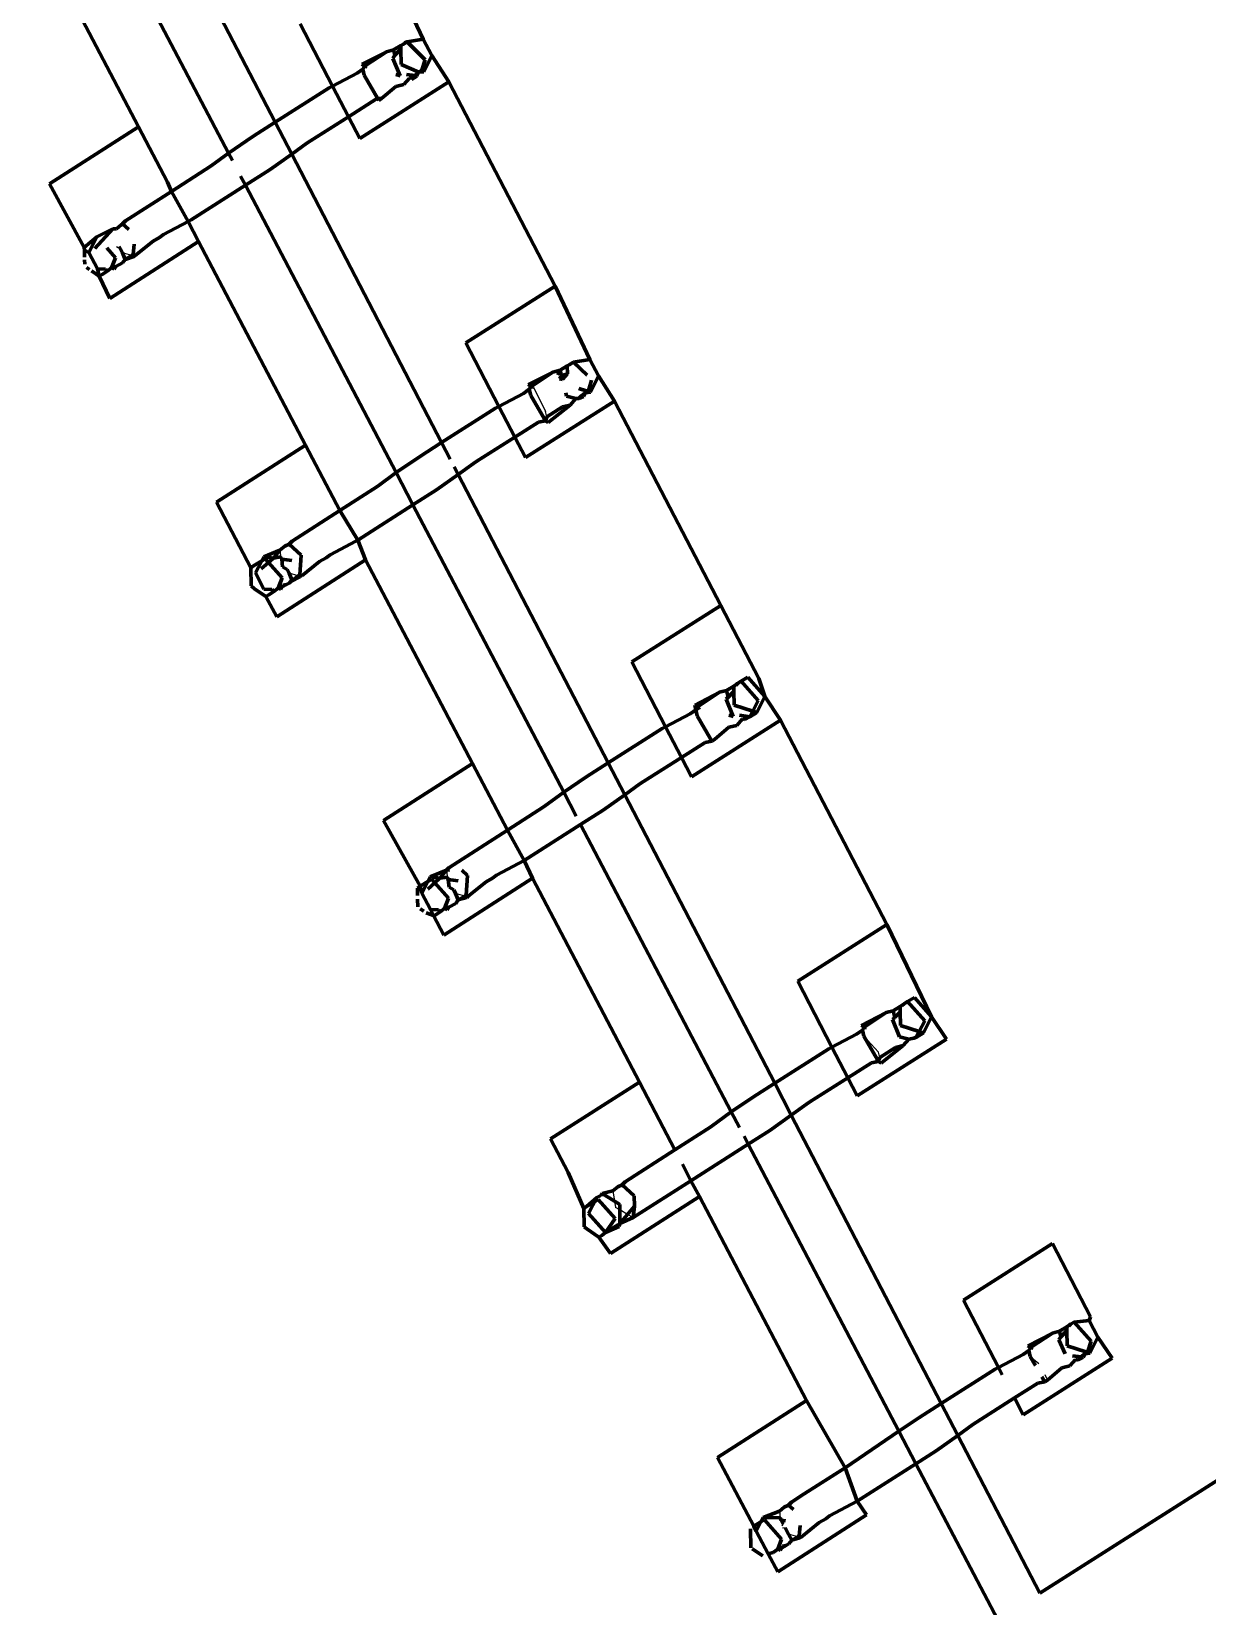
# Model space of a CAD drawing. Header units: millimetres. Extents: x 4307 to 31003, y 2809 to 20009.
# Drawn here: x 15217.42 to 15234.26, y 12499.4 to 12521.96 of the extents above; entities that cross this region are included whole.
import ezdxf

# ---------------------------------------------------------------- set-up
doc = ezdxf.new("R2010")
doc.units = ezdxf.units.MM
doc.layers.add('ProfileEdges', color=7, linetype='Continuous')

msp = doc.modelspace()

# ---------------------------------------------------------------- linework, layer by layer
for p, q in [((15218.694, 12518.844), (15218.634, 12518.878)), ((15218.854, 12518.752), (15218.723, 12518.789)), ((15218.881, 12518.737), (15218.854, 12518.752)), ((15224.607, 12516.868), (15224.778, 12516.518)), ((15224.757, 12516.417), (15224.796, 12516.442)), ((15224.796, 12516.442), (15224.778, 12516.518)), ((15220.975, 12514.534), (15220.979, 12514.508)), ((15220.979, 12514.508), (15220.983, 12514.438)), ((15221.238, 12514.163), (15221.107, 12514.2)), ((15221.265, 12514.148), (15221.238, 12514.163)), ((15226.916, 12512.313), (15226.955, 12512.289)), ((15227.141, 12511.828), (15227.199, 12511.821)), ((15223.36, 12509.945), (15223.364, 12509.919)), ((15223.364, 12509.919), (15223.368, 12509.848)), ((15223.622, 12509.574), (15223.491, 12509.611)), ((15223.65, 12509.558), (15223.622, 12509.574)), ((15229.335, 12507.567), (15229.546, 12507.34)), ((15229.525, 12507.239), (15229.564, 12507.263)), ((15229.564, 12507.263), (15229.546, 12507.34)), ((15225.744, 12505.355), (15225.768, 12505.204)), ((15225.768, 12505.204), (15225.782, 12505.114)), ((15225.843, 12505.079), (15225.782, 12505.114)), ((15225.953, 12505.016), (15225.843, 12505.079)), ((15226.034, 12504.969), (15225.953, 12505.016)), ((15231.719, 12502.978), (15231.843, 12502.882)), ((15231.928, 12502.72), (15231.968, 12502.643)), ((15228.128, 12500.766), (15228.136, 12500.67)), ((15228.183, 12500.581), (15228.162, 12500.551)), ((15228.21, 12500.527), (15228.171, 12500.522)), ((15228.391, 12500.396), (15228.26, 12500.433)), ((15228.418, 12500.38), (15228.391, 12500.396))]:
    msp.add_line(p, q)
at = {"layer": 'ProfileEdges', "lineweight": 211}
for p, q in [((15297.398, 12541.259), (15231.855, 12499.59)), ((15218.759, 12524.795), (15220.907, 12520.662)), ((15220.238, 12520.221), (15218.079, 12524.338)), ((15218.949, 12520.595), (15217.418, 12523.515)), ((15222.539, 12522.884), (15223.028, 12521.851)), ((15221.727, 12521.181), (15221.264, 12522.073)), ((15222.733, 12521.774), (15222.796, 12521.816)), ((15222.796, 12521.816), (15222.759, 12521.799)), ((15223.028, 12521.851), (15222.796, 12521.816)), ((15223.055, 12521.557), (15222.796, 12521.816)), ((15223.151, 12521.616), (15223.028, 12521.851)), ((15222.501, 12521.673), (15222.147, 12521.492)), ((15222.501, 12521.673), (15222.187, 12521.467)), ((15222.603, 12521.699), (15222.501, 12521.673)), ((15222.622, 12521.621), (15222.594, 12521.574)), ((15222.603, 12521.699), (15222.705, 12521.761)), ((15222.622, 12521.621), (15222.603, 12521.699)), ((15222.706, 12521.707), (15222.622, 12521.621)), ((15222.733, 12521.774), (15222.705, 12521.761)), ((15222.706, 12521.707), (15222.705, 12521.761)), ((15222.709, 12521.491), (15222.706, 12521.707)), ((15223.151, 12521.616), (15223.037, 12521.385)), ((15223.151, 12521.616), (15223.393, 12521.239)), ((15221.727, 12521.181), (15222.079, 12521.366)), ((15222.162, 12521.424), (15222.079, 12521.366)), ((15222.147, 12521.492), (15222.187, 12521.467)), ((15222.187, 12521.467), (15222.162, 12521.424)), ((15222.182, 12521.335), (15222.162, 12521.424)), ((15222.223, 12521.458), (15222.187, 12521.467)), ((15222.695, 12521.326), (15222.594, 12521.574)), ((15222.709, 12521.491), (15222.965, 12521.379)), ((15222.965, 12521.379), (15222.908, 12521.333)), ((15222.965, 12521.379), (15222.937, 12521.324)), ((15223.009, 12521.408), (15222.965, 12521.379)), ((15222.965, 12521.379), (15223.037, 12521.385)), ((15223.055, 12521.557), (15223.009, 12521.408)), ((15221.68, 12521.154), (15220.907, 12520.662)), ((15221.68, 12521.154), (15221.727, 12521.181)), ((15221.956, 12520.741), (15221.727, 12521.181)), ((15223.393, 12521.239), (15222.118, 12520.429)), ((15222.182, 12521.335), (15222.372, 12521.006)), ((15222.635, 12521.173), (15222.431, 12521)), ((15222.633, 12521.348), (15222.695, 12521.326)), ((15222.635, 12521.173), (15222.748, 12521.201)), ((15222.83, 12521.292), (15222.748, 12521.201)), ((15222.908, 12521.333), (15222.786, 12521.346)), ((15222.937, 12521.324), (15222.83, 12521.292)), ((15222.857, 12521.274), (15222.937, 12521.324)), ((15222.937, 12521.324), (15222.908, 12521.333)), ((15223.393, 12521.239), (15224.914, 12518.312)), ((15222.293, 12520.956), (15221.956, 12520.741)), ((15222.372, 12521.006), (15222.293, 12520.956)), ((15222.372, 12521.006), (15222.391, 12520.973)), ((15222.431, 12521), (15222.372, 12521.006)), ((15222.391, 12520.973), (15222.431, 12521)), ((15221.956, 12520.741), (15221.411, 12520.396)), ((15222.118, 12520.429), (15221.956, 12520.741)), ((15218.949, 12520.595), (15217.677, 12519.779)), ((15219.365, 12519.802), (15218.949, 12520.595)), ((15220.589, 12520.459), (15220.238, 12520.221)), ((15220.907, 12520.662), (15220.589, 12520.459)), ((15220.907, 12520.662), (15221.144, 12520.206)), ((15221.144, 12520.206), (15221.36, 12520.363)), ((15221.411, 12520.396), (15221.36, 12520.363)), ((15219.992, 12520.036), (15219.422, 12519.672)), ((15220.238, 12520.221), (15219.992, 12520.036)), ((15220.294, 12520.114), (15220.238, 12520.221)), ((15220.835, 12519.986), (15221.144, 12520.206)), ((15221.144, 12520.206), (15223.291, 12516.073)), ((15218.174, 12518.867), (15217.677, 12519.779)), ((15219.365, 12519.802), (15219.422, 12519.672)), ((15220.48, 12519.759), (15220.411, 12519.891)), ((15220.835, 12519.986), (15220.48, 12519.759)), ((15219.422, 12519.672), (15218.764, 12519.25)), ((15219.422, 12519.672), (15219.66, 12519.239)), ((15220.48, 12519.759), (15219.706, 12519.265)), ((15222.638, 12515.643), (15220.48, 12519.759)), ((15218.324, 12518.852), (15218.584, 12519.135)), ((15218.355, 12519.022), (15218.584, 12519.135)), ((15218.584, 12519.135), (15218.634, 12519.133)), ((15218.7, 12519.193), (15218.634, 12519.133)), ((15218.7, 12519.193), (15218.723, 12519.207)), ((15218.764, 12519.25), (15218.723, 12519.207)), ((15218.813, 12519.124), (15218.723, 12519.207)), ((15219.309, 12519.052), (15219.66, 12519.239)), ((15219.66, 12519.239), (15219.706, 12519.265)), ((15219.66, 12519.239), (15219.809, 12518.954)), ((15218.355, 12519.022), (15218.174, 12518.867)), ((15218.239, 12518.796), (15218.355, 12519.022)), ((15218.537, 12518.138), (15219.809, 12518.954)), ((15218.694, 12518.844), (15218.673, 12518.884)), ((15218.874, 12518.768), (15218.888, 12518.917)), ((15219.16, 12518.958), (15218.904, 12518.751)), ((15219.252, 12519.01), (15219.16, 12518.958)), ((15219.309, 12519.052), (15219.252, 12519.01)), ((15219.809, 12518.954), (15221.34, 12516.034)), ((15218.175, 12518.829), (15218.174, 12518.867)), ((15218.177, 12518.727), (15218.175, 12518.829)), ((15218.239, 12518.796), (15218.175, 12518.829)), ((15218.179, 12518.629), (15218.178, 12518.689)), ((15218.239, 12518.796), (15218.362, 12518.56)), ((15218.621, 12518.722), (15218.495, 12518.865)), ((15218.565, 12518.576), (15218.621, 12518.722)), ((15218.624, 12518.596), (15218.723, 12518.65)), ((15218.723, 12518.789), (15218.694, 12518.844)), ((15218.723, 12518.789), (15218.76, 12518.698)), ((15218.76, 12518.698), (15218.723, 12518.65)), ((15218.76, 12518.698), (15218.854, 12518.752)), ((15218.76, 12518.698), (15218.881, 12518.737)), ((15218.854, 12518.752), (15218.874, 12518.768)), ((15218.881, 12518.737), (15218.874, 12518.768)), ((15218.904, 12518.751), (15218.881, 12518.737)), ((15218.203, 12518.582), (15218.249, 12518.552)), ((15218.278, 12518.532), (15218.388, 12518.458)), ((15218.476, 12518.558), (15218.362, 12518.56)), ((15218.388, 12518.458), (15218.362, 12518.56)), ((15218.388, 12518.458), (15218.43, 12518.481)), ((15218.537, 12518.138), (15218.388, 12518.458)), ((15218.502, 12518.529), (15218.43, 12518.481)), ((15218.502, 12518.529), (15218.476, 12518.558)), ((15218.502, 12518.529), (15218.565, 12518.576)), ((15218.624, 12518.596), (15218.565, 12518.576)), ((15218.565, 12518.576), (15218.603, 12518.556)), ((15218.624, 12518.596), (15218.603, 12518.556)), ((15223.639, 12517.502), (15224.914, 12518.312)), ((15224.914, 12518.312), (15225.412, 12517.262)), ((15224.112, 12516.592), (15223.639, 12517.502)), ((15224.885, 12517.084), (15224.532, 12516.903)), ((15224.571, 12516.878), (15224.885, 12517.084)), ((15224.987, 12517.11), (15224.885, 12517.084)), ((15224.948, 12517.043), (15224.987, 12517.11)), ((15225.089, 12517.172), (15224.987, 12517.11)), ((15224.987, 12517.11), (15225.006, 12517.032)), ((15225.118, 12517.185), (15225.089, 12517.172)), ((15225.091, 12517.058), (15225.089, 12517.172)), ((15225.118, 12517.185), (15225.181, 12517.227)), ((15225.412, 12517.262), (15225.181, 12517.227)), ((15225.376, 12517.04), (15225.181, 12517.227)), ((15225.535, 12517.027), (15225.412, 12517.262)), ((15224.571, 12516.878), (15224.532, 12516.903)), ((15224.571, 12516.878), (15224.546, 12516.837)), ((15224.571, 12516.878), (15224.607, 12516.868)), ((15225.006, 12517.032), (15224.978, 12516.985)), ((15225.02, 12516.977), (15224.978, 12516.985)), ((15225.091, 12517.058), (15225.006, 12517.032)), ((15225.006, 12517.032), (15225.02, 12516.977)), ((15225.091, 12517.058), (15225.02, 12516.977)), ((15225.254, 12516.85), (15225.362, 12516.815)), ((15225.394, 12516.819), (15225.438, 12516.965)), ((15225.535, 12517.027), (15225.421, 12516.796)), ((15225.535, 12517.027), (15225.768, 12516.668)), ((15224.112, 12516.592), (15224.464, 12516.777)), ((15224.464, 12516.777), (15224.546, 12516.837)), ((15225.768, 12516.668), (15224.493, 12515.858)), ((15224.546, 12516.837), (15224.567, 12516.746)), ((15224.567, 12516.746), (15224.757, 12516.417)), ((15225.067, 12516.786), (15225.08, 12516.737)), ((15225.214, 12516.703), (15225.08, 12516.737)), ((15225.132, 12516.611), (15225.214, 12516.703)), ((15225.253, 12516.706), (15225.214, 12516.703)), ((15225.293, 12516.744), (15225.253, 12516.706)), ((15225.253, 12516.706), (15225.322, 12516.735)), ((15225.346, 12516.784), (15225.293, 12516.744)), ((15225.322, 12516.735), (15225.293, 12516.744)), ((15225.322, 12516.735), (15225.346, 12516.784)), ((15225.394, 12516.819), (15225.346, 12516.784)), ((15225.421, 12516.796), (15225.346, 12516.784)), ((15225.362, 12516.815), (15225.394, 12516.819)), ((15225.394, 12516.819), (15225.421, 12516.796)), ((15227.289, 12513.741), (15225.768, 12516.668)), ((15224.064, 12516.565), (15223.291, 12516.073)), ((15224.064, 12516.565), (15224.112, 12516.592)), ((15224.112, 12516.592), (15224.34, 12516.152)), ((15224.757, 12516.417), (15224.776, 12516.384)), ((15224.796, 12516.442), (15224.776, 12516.384)), ((15225.02, 12516.584), (15224.796, 12516.442)), ((15224.815, 12516.361), (15225.132, 12516.611)), ((15225.02, 12516.584), (15225.132, 12516.611)), ((15224.678, 12516.367), (15224.34, 12516.152)), ((15224.776, 12516.384), (15224.678, 12516.367)), ((15224.776, 12516.384), (15224.815, 12516.361)), ((15221.34, 12516.034), (15220.068, 12515.218)), ((15221.831, 12515.098), (15221.34, 12516.034)), ((15223.291, 12516.073), (15222.973, 12515.87)), ((15223.291, 12516.073), (15223.414, 12515.837)), ((15224.34, 12516.152), (15223.796, 12515.807)), ((15224.493, 12515.858), (15224.34, 12516.152)), ((15222.973, 12515.87), (15222.638, 12515.643)), ((15223.471, 12515.726), (15223.528, 12515.617)), ((15223.528, 12515.617), (15223.745, 12515.773)), ((15223.796, 12515.807), (15223.745, 12515.773)), ((15222.638, 12515.643), (15222.376, 12515.447)), ((15222.88, 12515.181), (15222.638, 12515.643)), ((15223.219, 12515.397), (15223.528, 12515.617)), ((15223.528, 12515.617), (15225.675, 12511.483)), ((15222.376, 12515.447), (15221.831, 12515.098)), ((15223.219, 12515.397), (15222.88, 12515.181)), ((15220.559, 12514.278), (15220.068, 12515.218)), ((15221.148, 12514.661), (15221.831, 12515.098)), ((15221.831, 12515.098), (15222.09, 12514.676)), ((15222.88, 12515.181), (15222.09, 12514.676)), ((15225.039, 12511.065), (15222.88, 12515.181)), ((15220.975, 12514.534), (15221.044, 12514.589)), ((15221.044, 12514.589), (15221.108, 12514.618)), ((15221.108, 12514.618), (15221.148, 12514.661)), ((15221.277, 12514.462), (15221.108, 12514.618)), ((15221.693, 12514.463), (15222.061, 12514.659)), ((15222.061, 12514.659), (15222.09, 12514.676)), ((15222.09, 12514.676), (15222.201, 12514.393)), ((15220.598, 12514.307), (15220.714, 12514.378)), ((15220.623, 12514.207), (15220.714, 12514.378)), ((15220.714, 12514.378), (15220.746, 12514.438)), ((15220.714, 12514.378), (15220.762, 12514.409)), ((15220.975, 12514.534), (15220.746, 12514.438)), ((15220.746, 12514.438), (15220.881, 12514.419)), ((15220.762, 12514.409), (15220.81, 12514.355)), ((15220.81, 12514.355), (15220.881, 12514.419)), ((15220.881, 12514.419), (15220.975, 12514.534)), ((15220.881, 12514.419), (15220.983, 12514.438)), ((15222.201, 12514.393), (15220.929, 12513.577)), ((15220.983, 12514.438), (15221.001, 12514.403)), ((15221.001, 12514.403), (15221.144, 12514.384)), ((15221.013, 12514.292), (15221.001, 12514.403)), ((15221.258, 12514.179), (15221.277, 12514.462)), ((15221.544, 12514.369), (15221.288, 12514.162)), ((15221.637, 12514.421), (15221.544, 12514.369)), ((15221.693, 12514.463), (15221.637, 12514.421)), ((15223.732, 12511.473), (15222.201, 12514.393)), ((15220.598, 12514.307), (15220.559, 12514.278)), ((15220.564, 12514.02), (15220.559, 12514.278)), ((15220.623, 12514.207), (15220.746, 12513.971)), ((15220.708, 12514.263), (15220.81, 12514.355)), ((15220.81, 12514.355), (15221.006, 12514.133)), ((15220.95, 12513.987), (15221.006, 12514.133)), ((15221.079, 12514.255), (15221.013, 12514.292)), ((15221.107, 12514.2), (15221.079, 12514.255)), ((15221.107, 12514.2), (15221.145, 12514.109)), ((15221.136, 12514.083), (15221.238, 12514.163)), ((15221.136, 12514.083), (15221.265, 12514.148)), ((15221.238, 12514.163), (15221.258, 12514.179)), ((15221.288, 12514.162), (15221.238, 12514.163)), ((15221.265, 12514.148), (15221.258, 12514.179)), ((15220.564, 12514.02), (15220.609, 12513.979)), ((15220.772, 12513.869), (15220.609, 12513.979)), ((15220.861, 12513.969), (15220.746, 12513.971)), ((15220.886, 12513.94), (15220.815, 12513.892)), ((15220.886, 12513.94), (15220.861, 12513.969)), ((15220.886, 12513.94), (15220.95, 12513.987)), ((15221.008, 12514.007), (15220.95, 12513.987)), ((15220.988, 12513.967), (15220.95, 12513.987)), ((15221.008, 12514.007), (15220.988, 12513.967)), ((15221.008, 12514.007), (15221.067, 12514.039)), ((15221.021, 12514.031), (15221.008, 12514.007)), ((15221.067, 12514.039), (15221.021, 12514.031)), ((15221.067, 12514.039), (15221.108, 12514.061)), ((15221.145, 12514.109), (15221.108, 12514.061)), ((15221.108, 12514.061), (15221.136, 12514.083)), ((15220.815, 12513.892), (15220.772, 12513.869)), ((15220.929, 12513.577), (15220.772, 12513.869)), ((15226.014, 12512.931), (15227.289, 12513.741)), ((15227.289, 12513.741), (15227.833, 12512.692)), ((15226.496, 12512.003), (15226.014, 12512.931)), ((15227.371, 12512.521), (15227.473, 12512.583)), ((15227.528, 12512.62), (15227.473, 12512.583)), ((15227.473, 12512.583), (15227.475, 12512.508)), ((15227.528, 12512.62), (15227.502, 12512.596)), ((15227.58, 12512.653), (15227.528, 12512.62)), ((15227.677, 12512.712), (15227.58, 12512.653)), ((15227.58, 12512.653), (15227.824, 12512.379)), ((15227.919, 12512.437), (15227.677, 12512.712)), ((15227.833, 12512.692), (15227.919, 12512.437)), ((15226.916, 12512.313), (15227.27, 12512.495)), ((15226.955, 12512.289), (15227.27, 12512.495)), ((15227.371, 12512.521), (15227.27, 12512.495)), ((15227.363, 12512.395), (15227.394, 12512.427)), ((15227.363, 12512.395), (15227.464, 12512.148)), ((15227.371, 12512.521), (15227.394, 12512.427)), ((15227.394, 12512.427), (15227.475, 12512.508)), ((15227.475, 12512.508), (15227.478, 12512.312)), ((15227.746, 12512.226), (15227.824, 12512.379)), ((15227.806, 12512.207), (15227.919, 12512.437)), ((15227.919, 12512.437), (15228.143, 12512.097)), ((15226.496, 12512.003), (15226.848, 12512.188)), ((15226.931, 12512.245), (15226.848, 12512.188)), ((15226.931, 12512.245), (15226.916, 12512.313)), ((15226.955, 12512.289), (15226.931, 12512.245)), ((15226.992, 12512.279), (15226.931, 12512.245)), ((15226.951, 12512.157), (15226.931, 12512.245)), ((15226.951, 12512.157), (15227.141, 12511.828)), ((15227.402, 12512.169), (15227.464, 12512.148)), ((15227.478, 12512.312), (15227.746, 12512.226)), ((15227.598, 12512.113), (15227.517, 12512.022)), ((15227.706, 12512.146), (15227.555, 12512.168)), ((15227.631, 12512.106), (15227.598, 12512.113)), ((15227.631, 12512.106), (15227.706, 12512.146)), ((15227.706, 12512.146), (15227.746, 12512.226)), ((15227.706, 12512.146), (15227.806, 12512.207)), ((15227.746, 12512.226), (15227.806, 12512.207)), ((15226.448, 12511.976), (15225.675, 12511.483)), ((15226.448, 12511.976), (15226.496, 12512.003)), ((15226.724, 12511.563), (15226.496, 12512.003)), ((15228.143, 12512.097), (15226.868, 12511.286)), ((15227.404, 12511.995), (15227.199, 12511.821)), ((15227.404, 12511.995), (15227.517, 12512.022)), ((15229.664, 12509.17), (15228.143, 12512.097)), ((15226.724, 12511.563), (15227.062, 12511.778)), ((15227.16, 12511.795), (15227.062, 12511.778)), ((15227.141, 12511.828), (15227.16, 12511.795)), ((15227.199, 12511.821), (15227.16, 12511.795)), ((15223.732, 12511.473), (15222.46, 12510.657)), ((15223.732, 12511.473), (15224.232, 12510.52)), ((15225.675, 12511.483), (15225.357, 12511.281)), ((15225.675, 12511.483), (15225.912, 12511.027)), ((15226.18, 12511.218), (15226.724, 12511.563)), ((15226.868, 12511.286), (15226.724, 12511.563)), ((15225.039, 12511.065), (15225.357, 12511.281)), ((15226.129, 12511.184), (15226.18, 12511.218)), ((15224.761, 12510.858), (15225.039, 12511.065)), ((15225.219, 12510.721), (15225.039, 12511.065)), ((15225.604, 12510.808), (15225.912, 12511.027)), ((15225.912, 12511.027), (15226.129, 12511.184)), ((15225.912, 12511.027), (15228.06, 12506.894)), ((15224.761, 12510.858), (15224.232, 12510.52)), ((15225.281, 12510.602), (15225.604, 12510.808)), ((15222.982, 12509.718), (15222.46, 12510.657)), ((15224.474, 12510.087), (15225.281, 12510.602)), ((15227.439, 12506.486), (15225.281, 12510.602)), ((15223.393, 12509.982), (15224.232, 12510.52)), ((15224.232, 12510.52), (15224.474, 12510.087)), ((15224.078, 12509.874), (15224.474, 12510.087)), ((15224.474, 12510.087), (15224.592, 12509.832)), ((15223.092, 12509.784), (15223.125, 12509.851)), ((15223.125, 12509.851), (15223.36, 12509.945)), ((15223.125, 12509.851), (15223.266, 12509.831)), ((15223.266, 12509.831), (15223.36, 12509.945)), ((15223.266, 12509.831), (15223.368, 12509.848)), ((15223.36, 12509.945), (15223.393, 12509.982)), ((15223.403, 12509.954), (15223.36, 12509.945)), ((15223.385, 12509.814), (15223.368, 12509.848)), ((15223.661, 12509.872), (15223.582, 12509.946)), ((15223.642, 12509.59), (15223.661, 12509.872)), ((15224.078, 12509.874), (15224.021, 12509.832)), ((15222.982, 12509.718), (15222.943, 12509.688)), ((15222.943, 12509.688), (15222.945, 12509.582)), ((15222.982, 12509.718), (15223.092, 12509.784)), ((15223.007, 12509.618), (15222.982, 12509.718)), ((15223.007, 12509.618), (15223.092, 12509.784)), ((15223.092, 12509.784), (15223.146, 12509.819)), ((15223.194, 12509.765), (15223.093, 12509.674)), ((15223.194, 12509.765), (15223.146, 12509.819)), ((15223.266, 12509.831), (15223.194, 12509.765)), ((15223.39, 12509.544), (15223.194, 12509.765)), ((15224.592, 12509.832), (15223.32, 12509.016)), ((15223.529, 12509.794), (15223.385, 12509.814)), ((15223.398, 12509.703), (15223.385, 12509.814)), ((15223.463, 12509.665), (15223.398, 12509.703)), ((15223.491, 12509.611), (15223.463, 12509.665)), ((15223.929, 12509.78), (15223.672, 12509.573)), ((15224.021, 12509.832), (15223.929, 12509.78)), ((15224.592, 12509.832), (15226.123, 12506.912)), ((15222.946, 12509.534), (15222.949, 12509.42)), ((15222.985, 12509.395), (15223.034, 12509.362)), ((15223.007, 12509.618), (15223.13, 12509.382)), ((15223.271, 12509.351), (15223.334, 12509.398)), ((15223.334, 12509.398), (15223.39, 12509.544)), ((15223.392, 12509.417), (15223.334, 12509.398)), ((15223.372, 12509.378), (15223.334, 12509.398)), ((15223.392, 12509.417), (15223.372, 12509.378)), ((15223.392, 12509.417), (15223.492, 12509.472)), ((15223.491, 12509.611), (15223.529, 12509.52)), ((15223.529, 12509.52), (15223.492, 12509.472)), ((15223.529, 12509.52), (15223.622, 12509.574)), ((15223.529, 12509.52), (15223.65, 12509.558)), ((15223.622, 12509.574), (15223.642, 12509.59)), ((15223.65, 12509.558), (15223.642, 12509.59)), ((15223.672, 12509.573), (15223.65, 12509.558)), ((15223.069, 12509.338), (15223.172, 12509.298)), ((15223.245, 12509.38), (15223.13, 12509.382)), ((15223.172, 12509.298), (15223.13, 12509.382)), ((15223.172, 12509.298), (15223.199, 12509.303)), ((15223.32, 12509.016), (15223.172, 12509.298)), ((15223.271, 12509.351), (15223.199, 12509.303)), ((15223.271, 12509.351), (15223.245, 12509.38)), ((15229.664, 12509.17), (15228.389, 12508.359)), ((15229.664, 12509.17), (15230.304, 12507.848)), ((15228.88, 12507.413), (15228.389, 12508.359)), ((15229.912, 12508.031), (15229.964, 12508.064)), ((15230.062, 12508.123), (15229.964, 12508.064)), ((15230.208, 12507.79), (15229.964, 12508.064)), ((15230.304, 12507.848), (15230.062, 12508.123)), ((15229.654, 12507.906), (15229.3, 12507.724)), ((15229.34, 12507.7), (15229.654, 12507.906)), ((15229.756, 12507.932), (15229.654, 12507.906)), ((15229.747, 12507.806), (15229.779, 12507.838)), ((15229.858, 12507.994), (15229.756, 12507.932)), ((15229.756, 12507.932), (15229.779, 12507.838)), ((15229.779, 12507.838), (15229.859, 12507.919)), ((15229.912, 12508.031), (15229.858, 12507.994)), ((15229.858, 12507.994), (15229.859, 12507.919)), ((15229.859, 12507.919), (15229.862, 12507.723)), ((15229.912, 12508.031), (15229.886, 12508.007)), ((15230.19, 12507.617), (15230.304, 12507.848)), ((15230.304, 12507.848), (15230.518, 12507.525)), ((15228.88, 12507.413), (15229.232, 12507.599)), ((15229.315, 12507.656), (15229.232, 12507.599)), ((15229.34, 12507.7), (15229.3, 12507.724)), ((15229.34, 12507.7), (15229.315, 12507.656)), ((15229.315, 12507.656), (15229.335, 12507.567)), ((15229.376, 12507.69), (15229.34, 12507.7)), ((15229.747, 12507.806), (15229.848, 12507.559)), ((15229.862, 12507.723), (15230.131, 12507.636)), ((15230.131, 12507.636), (15230.09, 12507.557)), ((15230.09, 12507.557), (15230.19, 12507.617)), ((15230.208, 12507.79), (15230.131, 12507.636)), ((15230.131, 12507.636), (15230.19, 12507.617)), ((15228.833, 12507.387), (15228.06, 12506.894)), ((15228.833, 12507.387), (15228.88, 12507.413)), ((15228.88, 12507.413), (15229.109, 12506.974)), ((15230.518, 12507.525), (15229.243, 12506.715)), ((15229.335, 12507.567), (15229.525, 12507.239)), ((15229.788, 12507.405), (15229.564, 12507.263)), ((15229.901, 12507.433), (15229.583, 12507.183)), ((15229.788, 12507.405), (15229.901, 12507.433)), ((15229.848, 12507.559), (15229.983, 12507.524)), ((15229.983, 12507.524), (15229.901, 12507.433)), ((15229.983, 12507.524), (15230.053, 12507.54)), ((15230.09, 12507.557), (15230.053, 12507.54)), ((15229.109, 12506.974), (15229.446, 12507.188)), ((15229.544, 12507.206), (15229.446, 12507.188)), ((15229.525, 12507.239), (15229.544, 12507.206)), ((15229.564, 12507.263), (15229.544, 12507.206)), ((15229.544, 12507.206), (15229.583, 12507.183)), ((15228.564, 12506.629), (15229.109, 12506.974)), ((15229.243, 12506.715), (15229.109, 12506.974)), ((15226.123, 12506.912), (15224.851, 12506.096)), ((15226.632, 12505.941), (15226.123, 12506.912)), ((15227.741, 12506.692), (15227.439, 12506.486)), ((15228.06, 12506.894), (15227.741, 12506.692)), ((15228.06, 12506.894), (15228.297, 12506.438)), ((15227.439, 12506.486), (15227.145, 12506.269)), ((15227.558, 12506.26), (15227.439, 12506.486)), ((15228.513, 12506.595), (15228.297, 12506.438)), ((15228.513, 12506.595), (15228.564, 12506.629)), ((15227.145, 12506.269), (15226.632, 12505.941)), ((15228.297, 12506.438), (15227.988, 12506.219)), ((15228.297, 12506.438), (15230.444, 12502.305)), ((15225.102, 12505.617), (15224.851, 12506.096)), ((15226.859, 12505.497), (15227.682, 12506.023)), ((15227.682, 12506.023), (15227.623, 12506.136)), ((15227.682, 12506.023), (15227.988, 12506.219)), ((15229.839, 12501.908), (15227.682, 12506.023)), ((15225.917, 12505.482), (15226.632, 12505.941)), ((15225.327, 12505.099), (15225.102, 12505.617)), ((15226.739, 12505.737), (15226.859, 12505.497)), ((15225.744, 12505.355), (15225.589, 12505.313)), ((15225.744, 12505.355), (15225.813, 12505.411)), ((15225.813, 12505.411), (15225.876, 12505.44)), ((15225.876, 12505.44), (15225.917, 12505.482)), ((15226.046, 12505.283), (15225.876, 12505.44)), ((15226.034, 12504.969), (15226.859, 12505.497)), ((15226.859, 12505.497), (15226.983, 12505.272)), ((15225.367, 12505.129), (15225.327, 12505.099)), ((15225.515, 12505.259), (15225.367, 12505.129)), ((15225.367, 12505.129), (15225.531, 12505.23)), ((15225.392, 12505.028), (15225.515, 12505.259)), ((15225.515, 12505.259), (15225.57, 12505.287)), ((15225.531, 12505.23), (15225.774, 12504.955)), ((15225.57, 12505.287), (15225.589, 12505.313)), ((15225.589, 12505.313), (15225.768, 12505.204)), ((15226.983, 12505.272), (15225.711, 12504.456)), ((15225.768, 12505.204), (15225.842, 12505.158)), ((15225.843, 12505.079), (15225.842, 12505.158)), ((15226.052, 12505.132), (15225.973, 12505.04)), ((15226.034, 12504.969), (15226.052, 12505.132)), ((15226.052, 12505.132), (15226.046, 12505.283)), ((15226.983, 12505.272), (15228.514, 12502.351)), ((15225.333, 12504.837), (15225.327, 12505.099)), ((15225.392, 12505.028), (15225.636, 12504.754)), ((15225.636, 12504.754), (15225.774, 12504.955)), ((15225.835, 12504.841), (15225.844, 12504.886)), ((15225.844, 12504.886), (15225.843, 12505.079)), ((15225.953, 12505.016), (15225.844, 12504.886)), ((15225.844, 12504.886), (15226.034, 12504.969)), ((15225.973, 12505.04), (15225.953, 12505.016)), ((15225.332, 12504.878), (15225.333, 12504.837)), ((15225.333, 12504.837), (15225.368, 12504.807)), ((15225.541, 12504.691), (15225.368, 12504.807)), ((15225.583, 12504.714), (15225.541, 12504.691)), ((15225.711, 12504.456), (15225.541, 12504.691)), ((15225.636, 12504.754), (15225.583, 12504.714)), ((15225.823, 12504.872), (15225.636, 12504.754)), ((15225.636, 12504.754), (15225.835, 12504.841)), ((15232.039, 12504.598), (15230.764, 12503.788)), ((15232.583, 12503.55), (15232.039, 12504.598)), ((15231.265, 12502.824), (15230.764, 12503.788)), ((15232.583, 12503.55), (15232.565, 12503.494)), ((15231.685, 12503.135), (15232.038, 12503.316)), ((15232.038, 12503.316), (15231.724, 12503.11)), ((15232.14, 12503.342), (15232.038, 12503.316)), ((15232.242, 12503.405), (15232.14, 12503.342)), ((15232.159, 12503.264), (15232.14, 12503.342)), ((15232.243, 12503.349), (15232.159, 12503.264)), ((15232.296, 12503.442), (15232.242, 12503.405)), ((15232.243, 12503.349), (15232.242, 12503.405)), ((15232.246, 12503.134), (15232.243, 12503.349)), ((15232.271, 12503.418), (15232.296, 12503.442)), ((15232.296, 12503.442), (15232.348, 12503.474)), ((15232.565, 12503.494), (15232.348, 12503.474)), ((15232.348, 12503.474), (15232.592, 12503.201)), ((15232.688, 12503.259), (15232.565, 12503.494)), ((15231.685, 12503.135), (15231.724, 12503.11)), ((15231.724, 12503.11), (15231.7, 12503.067)), ((15231.76, 12503.101), (15231.724, 12503.11)), ((15232.159, 12503.264), (15232.131, 12503.217)), ((15232.22, 12503.018), (15232.131, 12503.217)), ((15232.246, 12503.134), (15232.515, 12503.047)), ((15232.592, 12503.201), (15232.546, 12503.051)), ((15232.688, 12503.259), (15232.574, 12503.028)), ((15232.688, 12503.259), (15232.893, 12502.954)), ((15231.265, 12502.824), (15231.616, 12503.009)), ((15231.7, 12503.067), (15231.616, 12503.009)), ((15231.618, 12502.144), (15232.893, 12502.954)), ((15231.719, 12502.978), (15231.7, 12503.067)), ((15231.719, 12502.978), (15231.793, 12502.85)), ((15232.367, 12502.935), (15232.285, 12502.844)), ((15232.324, 12502.989), (15232.446, 12502.977)), ((15232.4, 12502.928), (15232.367, 12502.935)), ((15232.446, 12502.977), (15232.4, 12502.928)), ((15232.4, 12502.928), (15232.475, 12502.967)), ((15232.499, 12503.016), (15232.446, 12502.977)), ((15232.446, 12502.977), (15232.475, 12502.967)), ((15232.499, 12503.016), (15232.475, 12502.967)), ((15232.546, 12503.051), (15232.499, 12503.016)), ((15232.574, 12503.028), (15232.499, 12503.016)), ((15232.515, 12503.047), (15232.546, 12503.051)), ((15232.546, 12503.051), (15232.574, 12503.028)), ((15231.217, 12502.798), (15230.444, 12502.305)), ((15231.217, 12502.798), (15231.265, 12502.824)), ((15231.319, 12502.719), (15231.265, 12502.824)), ((15231.887, 12502.688), (15231.928, 12502.617)), ((15231.928, 12502.617), (15231.968, 12502.643)), ((15232.173, 12502.816), (15231.968, 12502.643)), ((15232.285, 12502.844), (15232.173, 12502.816)), ((15231.83, 12502.599), (15231.492, 12502.386)), ((15231.928, 12502.617), (15231.83, 12502.599)), ((15228.514, 12502.351), (15227.242, 12501.535)), ((15228.514, 12502.351), (15229.067, 12501.384)), ((15230.444, 12502.305), (15230.126, 12502.102)), ((15230.444, 12502.305), (15230.681, 12501.849)), ((15231.492, 12502.386), (15230.948, 12502.039)), ((15231.618, 12502.144), (15231.492, 12502.386)), ((15229.839, 12501.908), (15230.126, 12502.102)), ((15230.681, 12501.849), (15230.898, 12502.006)), ((15230.948, 12502.039), (15230.898, 12502.006)), ((15229.067, 12501.384), (15229.839, 12501.908)), ((15230.083, 12501.444), (15229.839, 12501.908)), ((15230.372, 12501.629), (15230.681, 12501.849)), ((15230.681, 12501.849), (15231.855, 12499.59)), ((15227.242, 12501.535), (15227.759, 12500.55)), ((15230.372, 12501.629), (15230.083, 12501.444)), ((15229.067, 12501.384), (15228.484, 12501.011)), ((15229.067, 12501.384), (15229.243, 12500.908)), ((15230.083, 12501.444), (15229.243, 12500.908)), ((15231.256, 12499.207), (15230.083, 12501.444)), ((15228.197, 12500.822), (15228.128, 12500.766)), ((15228.26, 12500.85), (15228.197, 12500.822)), ((15228.26, 12500.85), (15228.301, 12500.893)), ((15228.328, 12500.788), (15228.26, 12500.85)), ((15228.301, 12500.893), (15228.484, 12501.011)), ((15228.846, 12500.696), (15229.243, 12500.908)), ((15229.243, 12500.908), (15229.374, 12500.711)), ((15227.759, 12500.55), (15227.863, 12500.611)), ((15227.796, 12500.479), (15227.863, 12500.611)), ((15227.863, 12500.611), (15227.894, 12500.672)), ((15227.915, 12500.641), (15227.863, 12500.611)), ((15227.894, 12500.672), (15228.128, 12500.766)), ((15228.136, 12500.67), (15227.894, 12500.672)), ((15227.915, 12500.641), (15228.159, 12500.365)), ((15229.374, 12500.711), (15228.103, 12499.895)), ((15228.136, 12500.67), (15228.154, 12500.636)), ((15228.154, 12500.636), (15228.216, 12500.627)), ((15228.183, 12500.581), (15228.154, 12500.636)), ((15228.697, 12500.602), (15228.441, 12500.394)), ((15228.697, 12500.602), (15228.79, 12500.654)), ((15228.79, 12500.654), (15228.846, 12500.696)), ((15227.712, 12500.51), (15227.717, 12500.241)), ((15227.796, 12500.479), (15227.759, 12500.55)), ((15227.968, 12500.151), (15227.796, 12500.479)), ((15228.26, 12500.433), (15228.21, 12500.527)), ((15228.26, 12500.433), (15228.303, 12500.347)), ((15228.303, 12500.347), (15228.391, 12500.396)), ((15228.303, 12500.347), (15228.418, 12500.38)), ((15228.391, 12500.396), (15228.411, 12500.411)), ((15228.411, 12500.411), (15228.425, 12500.56)), ((15228.418, 12500.38), (15228.411, 12500.411)), ((15228.441, 12500.394), (15228.418, 12500.38)), ((15227.739, 12500.226), (15227.892, 12500.124)), ((15228.039, 12500.172), (15227.968, 12500.151)), ((15228.103, 12499.895), (15227.968, 12500.151)), ((15228.039, 12500.172), (15228.103, 12500.219)), ((15228.103, 12500.219), (15228.159, 12500.365)), ((15228.161, 12500.239), (15228.103, 12500.219)), ((15228.103, 12500.219), (15228.141, 12500.199)), ((15228.161, 12500.239), (15228.141, 12500.199)), ((15228.22, 12500.271), (15228.161, 12500.239)), ((15228.174, 12500.265), (15228.161, 12500.239)), ((15228.22, 12500.271), (15228.174, 12500.265)), ((15228.261, 12500.294), (15228.22, 12500.271)), ((15228.303, 12500.347), (15228.261, 12500.294))]:
    msp.add_line(p, q, dxfattribs=at)

doc.saveas('drawing.dxf')
